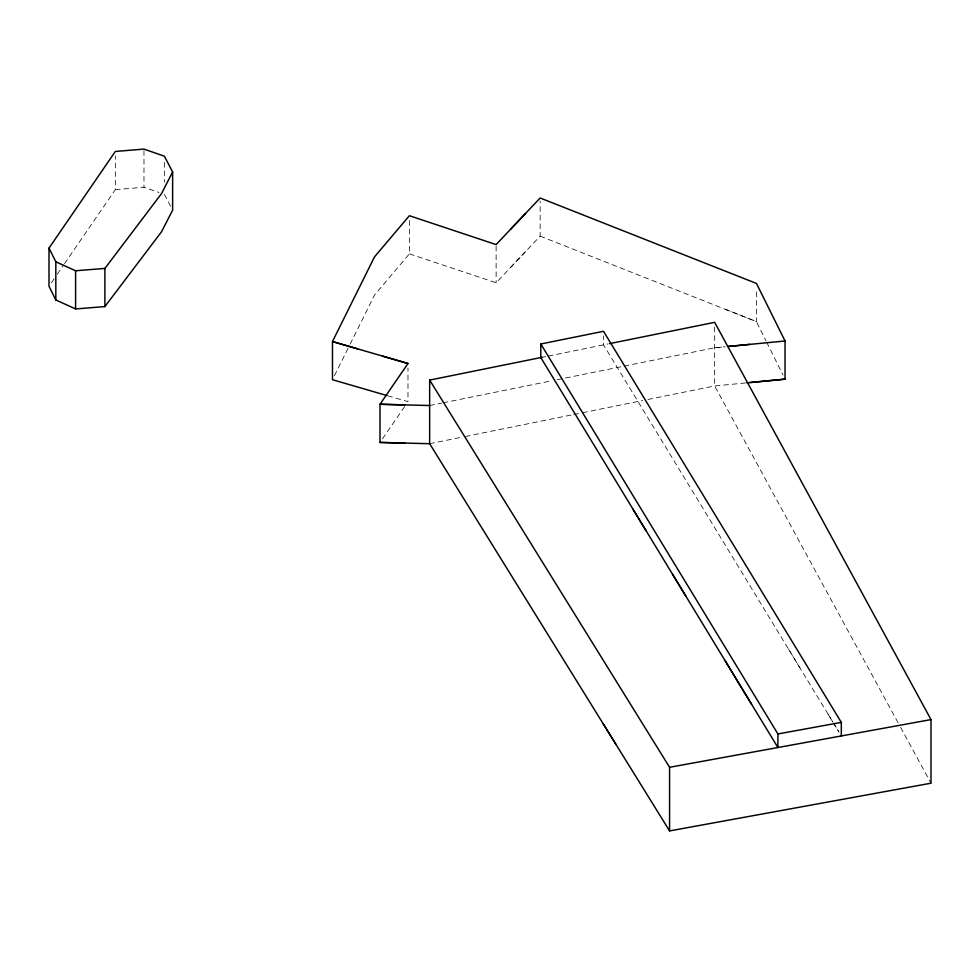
<?xml version="1.0" encoding="UTF-8"?>
<svg xmlns="http://www.w3.org/2000/svg" width="980" height="980" viewBox="0 0 980 980"><rect width="100%" height="100%" fill="white"/><g stroke="black" fill="none" stroke-linecap="round" stroke-linejoin="round"><path stroke-width="0.73" stroke-dasharray="4.9 3.68" d="M334.437 375.744L349.541 345.327M350.093 344.213L374.495 295.066L409.383 253.881L409.383 218.773M51.487 282.657L54.169 278.749M57.293 274.204L63.639 264.943M64.508 263.694L115.334 189.63L115.334 156.041M382.47 438.844L406.345 404.079M510.801 267.234L525.464 251.689M409.383 253.881L496.125 282.767L540.139 236.156L540.139 201.035M540.801 357.565L546.926 356.328M548.163 356.083L608.163 343.919M429.657 405.536L441.649 403.111M443.009 402.829L551.373 380.865M557.154 379.701L622.631 366.434M624.125 366.128L714.665 347.777L724.931 346.785M429.657 443.707L462.315 437.092M465.28 436.492L572.161 414.822M573.655 414.528L581.165 413.009M582.549 412.727L642.66 400.538M647.878 399.485L714.665 385.949L745.462 382.972M714.665 347.777L725.151 346.773M115.334 189.63L143.974 187.254L158.956 192.484M387.651 395.761L407.986 401.678L407.986 368.088M725.567 309.398L756.462 321.612L765.992 340.795M540.139 236.156L756.462 321.612L756.462 289.553M788.484 649.042L801.689 670.773M828.112 714.224L832.767 721.893M833.551 723.167L838.99 732.121L833.367 722.873M832.571 721.562L603.521 344.862L603.521 335.809M898.109 722.811L714.665 385.949L714.665 323.853M900.596 727.38L931 783.204M164.407 194.383L170.569 206.217M766.666 342.167L782.995 375.046M496.125 246.127L496.125 282.767M164.407 162.312L164.407 182.17M143.974 150.614L143.974 187.254"/><path stroke-width="1.47" d="M172.627 171.99L161.541 193.575L104.897 268.422L104.897 306.593L75.595 308.933L55.823 299.978L49 286.283L49 248.112L115.334 151.459L143.974 149.083L164.407 156.212L172.627 171.99L172.627 210.161L161.541 231.746L104.897 306.593M382.812 356.181L407.986 363.507L379.995 404.262L379.995 442.433L429.657 443.707L669.573 830.918L931 783.204L931 719.59L714.665 322.334L609.658 343.613M510.801 229.063L525.464 213.518M540.801 343.992L777.899 733.959L777.899 747.532L540.801 357.565L540.801 343.992L603.521 331.289L841.318 722.383L841.318 735.956M429.657 443.707L429.657 380.093L542.161 357.296M777.899 733.959L841.318 722.383M429.657 380.093L669.573 767.291L931 719.59M728.14 346.479L785.041 340.991L785.041 379.162L746.919 382.837M727.858 346.504L749.859 344.384M749.859 382.555L785.041 379.162M49 248.112L55.823 261.819L75.595 270.762L104.897 268.422M404.826 404.899L379.995 404.262L429.657 405.536M379.995 442.433L404.826 443.07M407.986 363.507L332.477 341.542L374.495 256.895L409.383 215.71L496.125 244.596L540.139 197.985L756.462 283.441L785.041 340.991M357.639 348.868L332.477 341.542L332.477 379.713L387.014 395.577M602.921 723.363L616.261 744.874M633.007 509.22L646.163 530.878M672.525 574.207L685.694 595.877M725.212 660.863L751.538 704.204M669.573 767.291L669.573 830.918M75.595 270.762L75.595 308.933M55.823 261.819L55.823 299.978"/></g></svg>
